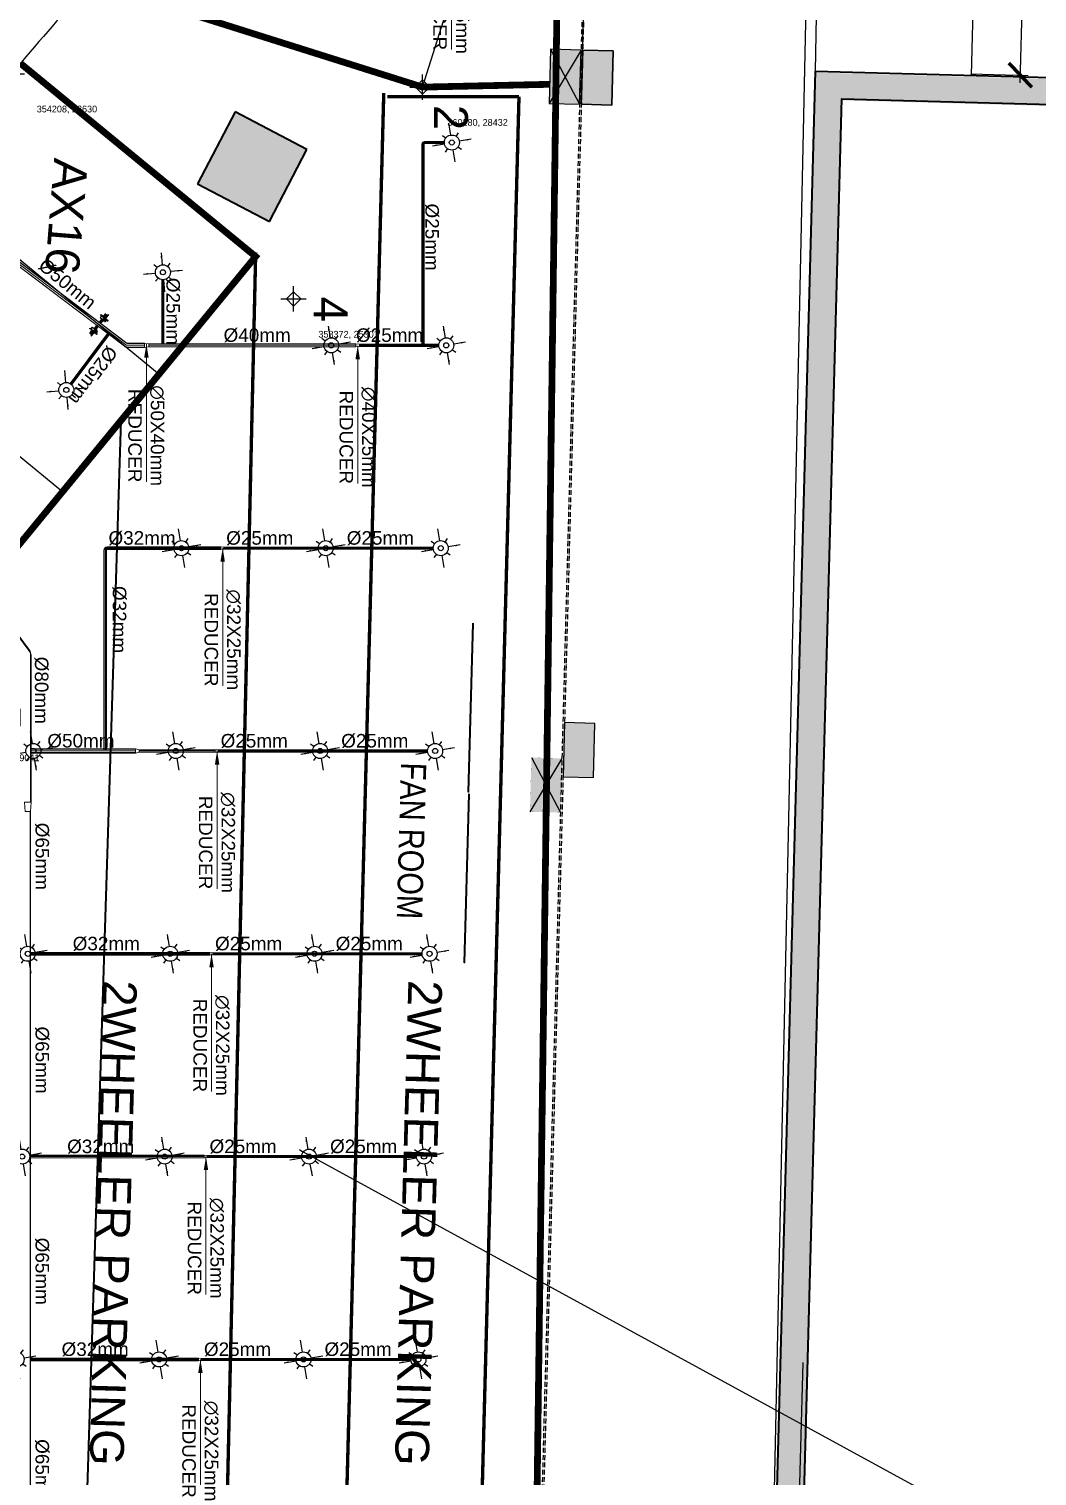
# Model space of a CAD drawing. Header units: inches. Extents: x 257070 to 799932, y -17980 to 269260.
# Drawn here: x 354460 to 369365, y 7903 to 29292 of the extents above; entities that cross this region are included whole.
import ezdxf

# ---------------------------------------------------------------- set-up
doc = ezdxf.new("R2010")
doc.units = ezdxf.units.IN
doc.header["$MEASUREMENT"] = 0
doc.header["$PDMODE"] = 99
doc.header["$PDSIZE"] = 100
doc.linetypes.add('column-Basement$0$ACAD_ISO10W100', pattern=[18, 12, -3, 0, -3])
for name, color, linetype in [('0-AES-F-SPRINKLER', 10, 'Continuous'), ("0_AES_DUCT MARKING'", 53, 'Continuous'), ('2 wheeler barrier', 170, 'Continuous'), ('basement1_AP$0$A-_ROAD----_E-_-', 2, 'Continuous'), ('column-Basement$0$basecol', 4, 'Continuous'), ('column-Basement$0$col', 1, 'Continuous'), ('column-Basement$0$col hatch', 254, 'Continuous'), ('column-Basement$0$DSP_COLUMN GRIDS', 27, 'column-Basement$0$ACAD_ISO10W100'), ('column-Basement$0$DSP_R.C.C.', 1, 'Continuous'), ('column-Basement$0$DSP_R.C.C. HATCH', 8, 'Continuous'), ('DSP_COLUMN HATCH', 8, 'Continuous'), ('DSP_MISCELANEOUS', 252, 'Continuous'), ('DSP_SLAB CO-ORDINATES', 160, 'Continuous'), ('MLCP basement 1 r.c.c$0$DSP_R.C.C.', 1, 'Continuous'), ('MLCP basement 1 r.c.c$0$DSP_R.C.C. HATCH', 8, 'Continuous'), ('RETAIL', 40, 'Continuous')]:
    doc.layers.add(name, color=color, linetype=linetype)
for name, color, linetype, lineweight in [('0-AES-F-SPRINKLER PIPE', 10, 'Continuous', 15), ('07--DIM-2', 2, 'Continuous', 25), ('AC duct ra', 181, 'Continuous', 15), ('E--CONCRETE-4', 4, 'Continuous', 40), ('E--CONCRETE-SHADE', 253, 'Continuous', 20), ('M--TILING-2', 252, 'Continuous', 18), ('M-HVAC-SUPRT', 3, 'Continuous', 40)]:
    doc.layers.add(name, color=color, linetype=linetype, lineweight=lineweight)
doc.layers.add('C', color=7, linetype='Continuous', true_color=0xb5b5b5)
doc.layers.add('CORE -E', color=7, linetype='Continuous', true_color=0x642d8b)
doc.styles.add('1EDGE-MLCP-GROUND FLOOR$0$PR-200', font='ARIALN.TTF', dxfattribs={"height": 500})
doc.styles.get("Standard").update_dxf_attribs({"font": 'arial.ttf'})
doc.styles.add('TEXT style 175', font='GOTHIC.TTF')
doc.styles.add('TEXT style 75', font='ARIALN.TTF')
doc.dimstyles.new('75', dxfattribs={"dimscale": 1.5, "dimtxt": 200, "dimasz": 113, "dimexe": 113, "dimexo": 0, "dimgap": 25, "dimtad": 0, "dimdec": 0, "dimrnd": 5, "dimzin": 0, "dimdsep": 46, "dimtxsty": 'TEXT style 75', "dimblk": 'ARCHTICK', "dimcen": 0.09, "dimdle": 113, "dimclrd": 8, "dimclre": 8, "dimclrt": 256, "dimadec": 0, "dimazin": 0, "dimtfac": 1, "dimtdec": 0, "dimtofl": 0, "dimtmove": 1, "dimatfit": 3, "dimldrblk": 'OPEN90', "dimfxl": 0, "dimtolj": 1, "dimtzin": 0, "dimarcsym": 0})
doc.dimstyles.new('ISO-25', dxfattribs={"dimtxt": 2.5, "dimasz": 2.5, "dimexe": 1.25, "dimexo": 0.625, "dimtad": 1, "dimtxsty": 'Standard', "dimcen": 2.5, "dimadec": 0, "dimazin": 0, "dimtfac": 1, "dimtmove": 0, "dimatfit": 3, "dimfxl": 1, "dimarcsym": 0})
doc.dimstyles.new('PLUMBING', dxfattribs={"dimscale": 100, "dimtxt": 1.8, "dimasz": 1.6, "dimexe": 1, "dimexo": 1, "dimgap": 0.5, "dimtad": 2, "dimdec": 0, "dimzin": 0, "dimdsep": 46, "dimtxsty": 'Standard', "dimcen": 1, "dimdle": 1, "dimclrd": 7, "dimclre": 7, "dimclrt": 256, "dimadec": 0, "dimazin": 0, "dimtfac": 1, "dimtdec": 0, "dimtmove": 2, "dimatfit": 3, "dimfxl": 1, "dimtolj": 1, "dimtzin": 0, "dimlwd": -1, "dimlwe": -1, "dimarcsym": 0})

# ---------------------------------------------------------------- blocks, each defined once
blk = doc.blocks.new('axa parking')
at = {"layer": 'RETAIL', "color": 8}
blk.add_lwpolyline([(-98837, 1157627), (-96237, 1157627), (-96237, 1162827), (-98837, 1162827)], close=True, dxfattribs=at)
blk = doc.blocks.new('_ArchTick')
at = {"color": 0, "linetype": 'ByBlock', "const_width": 0.15}
blk.add_lwpolyline([(-0.5, -0.5), (0.5, 0.5)], dxfattribs=at)
blk = doc.blocks.new('*D346')
at = {"layer": '07--DIM-2', "color": 251, "lineweight": -2, "ltscale": 1000, "transparency": 16777216}
for p, q in [((369587, 72762), (370427, 72739)), ((370317, 72855), (369738, 51479)), ((369115, 28495), (369694, 49871)), ((368391, 28627), (369231, 28604))]:
    blk.add_line(p, q, dxfattribs=at)
at = {"layer": 'DEFPOINTS', "color": 0, "ltscale": 1000, "transparency": 16777216}
for p in [(369587, 72762, 0), (370314, 72742), (368391, 28627, 0)]:
    blk.add_point(p, dxfattribs=at)
at = {"layer": '07--DIM-2', "color": 251, "lineweight": -2, "ltscale": 1000, "transparency": 16777216, "xscale": 350, "yscale": 350, "zscale": 350}
for p, rotation in [((370314, 72742), 88.44718848821235), ((369118, 28608), 268.4471884882123)]:
    blk.add_blockref('_ArchTick', p, dxfattribs=dict(at, rotation=rotation))
at = {"layer": '07--DIM-2', "ltscale": 1000, "transparency": 16777216, "insert": (369716, 50675), "char_height": 500, "attachment_point": 5, "rotation": 270, "style": 'TEXT style 75'}
blk.add_mtext('\\A1;44150', dxfattribs=at)
blk = doc.blocks.new('_Open90')
at = {"color": 0, "linetype": 'ByBlock', "lineweight": -2}
for p, q in [((0, 0), (-1, 0)), ((-0.5, 0.5), (0, 0)), ((0, 0), (-0.5, -0.5))]:
    blk.add_line(p, q, dxfattribs=at)
blk = doc.blocks.new('*U24')
at = {"layer": 'DSP_SLAB CO-ORDINATES', "color": 206}
for p, q in [((0, -188), (0, 188)), ((-188, 0), (188, 0))]:
    blk.add_line(p, q, dxfattribs=at)
at = {"layer": 'DSP_SLAB CO-ORDINATES', "color": 206, "ltscale": 3.5}
blk.add_lwpolyline([(-105, 0), (0, 106), (105, 0), (0, -105), (-105, 0)], dxfattribs=at)
at = {"layer": 'DEFPOINTS', "style": 'TEXT style 175'}
blk.add_attdef('CORDINATE', (367, -572), '', height=100, dxfattribs=at)
at = {"layer": 'DSP_SLAB CO-ORDINATES', "color": 214, "style": 'TEXT style 175'}
blk.add_attdef('NO.', (-588, 529), '', height=500, rotation=270, dxfattribs=at)
blk = doc.blocks.new('*U23')
at = {"layer": 'DSP_SLAB CO-ORDINATES', "color": 206}
for p, q in [((0, -188), (0, 188)), ((-188, 0), (188, 0))]:
    blk.add_line(p, q, dxfattribs=at)
at = {"layer": 'DSP_SLAB CO-ORDINATES', "color": 206, "ltscale": 3.5}
blk.add_lwpolyline([(-105, 0), (0, 106), (105, 0), (0, -105), (-105, 0)], dxfattribs=at)
at = {"layer": 'DEFPOINTS', "style": 'TEXT style 175'}
blk.add_attdef('CORDINATE', (367, -572), '', height=100, dxfattribs=at)
at = {"layer": 'DSP_SLAB CO-ORDINATES', "color": 214, "style": 'TEXT style 175'}
blk.add_attdef('NO.', (299, 33), '', height=500, rotation=270, dxfattribs=at)
blk = doc.blocks.new('*U137')
at = {"layer": 'DSP_SLAB CO-ORDINATES', "color": 206}
for p, q in [((0, -188), (0, 188)), ((-188, 0), (188, 0))]:
    blk.add_line(p, q, dxfattribs=at)
at = {"layer": 'DSP_SLAB CO-ORDINATES', "color": 206, "ltscale": 3.5}
blk.add_lwpolyline([(-105, 0), (0, 106), (105, 0), (0, -105), (-105, 0)], dxfattribs=at)
at = {"layer": 'DEFPOINTS', "style": 'TEXT style 175'}
blk.add_attdef('CORDINATE', (367, -572), '', height=100, dxfattribs=at)
at = {"layer": 'DSP_SLAB CO-ORDINATES', "color": 214, "style": 'TEXT style 175'}
blk.add_attdef('NO.', (481, 258), '', height=500, rotation=270, dxfattribs=at)
blk = doc.blocks.new('*U139')
at = {"layer": 'DSP_SLAB CO-ORDINATES', "color": 206}
for p, q in [((0, -188), (0, 188)), ((-188, 0), (188, 0))]:
    blk.add_line(p, q, dxfattribs=at)
at = {"layer": 'DSP_SLAB CO-ORDINATES', "color": 206, "ltscale": 3.5}
blk.add_lwpolyline([(-105, 0), (0, 106), (105, 0), (0, -105), (-105, 0)], dxfattribs=at)
at = {"layer": 'DEFPOINTS', "style": 'TEXT style 175'}
blk.add_attdef('CORDINATE', (367, -572), '', height=100, dxfattribs=at)
at = {"layer": 'DSP_SLAB CO-ORDINATES', "color": 214, "style": 'TEXT style 175'}
blk.add_attdef('NO.', (169, -263), '', height=500, rotation=270, dxfattribs=at)
blk = doc.blocks.new('column-Basement$0$A$C0E007B82')
at = {"layer": 'column-Basement$0$col hatch', "ltscale": 2}
blk.add_hatch(color=256, dxfattribs=at).paths.add_polyline_path([(424, -814), (-26, -800), (0, 0), (450, -14)])
at = {"layer": 'column-Basement$0$col'}
for p, q in [((0, 0), (424, -814)), ((450, -14), (-26, -800))]:
    blk.add_line(p, q, dxfattribs=at)
at = {"layer": 'column-Basement$0$col', "const_width": 0.5}
blk.add_lwpolyline([(424, -814), (-26, -800), (0, 0), (450, -14)], close=True, dxfattribs=at)
blk = doc.blocks.new('A$C3CA070F1')
at = {"layer": '0-AES-F-SPRINKLER'}
h = blk.add_hatch(dxfattribs=at)
h.set_pattern_fill('ANSI31', color=3, scale=0.196883, angle=-34.2335, style=0)
h.set_pattern_definition([(100.766483, (49937.1607, 174049.7081), (1.474466316, 0.280375668), [])])
edge = h.paths.add_edge_path()
edge.add_line((-1, 85), (-1, 84))
edge.add_line((-1, 84), (-6, 84))
edge.add_ellipse((-7, 82), major_axis=(-1.42, -0.27), ratio=1, start_angle=257, end_angle=315)
edge.add_line((-8, 83), (-15, 72))
edge.add_ellipse((-12, 70), major_axis=(-4.25, -0.81), ratio=1, start_angle=-45, end_angle=45)
edge.add_line((-14, 66), (14, 47))
edge.add_line((14, 47), (13, 46))
edge.add_line((13, 46), (-15, 65))
edge.add_ellipse((-12, 70), major_axis=(-5.52, -1.05), ratio=1, start_angle=-45, end_angle=45, ccw=False)
edge.add_line((-16, 73), (-9, 84))
edge.add_ellipse((-7, 82), major_axis=(-2.69, -0.51), ratio=1, start_angle=257, end_angle=315, ccw=False)
edge.add_line((-6, 85), (-1, 85))
h = blk.add_hatch(dxfattribs=at)
h.set_pattern_fill('ANSI31', color=3, scale=0.196883, angle=-124.2335, style=0)
h.set_pattern_definition([(190.766483, (49937.1607, 174049.7081), (-0.280375668, 1.474466316), [])])
edge = h.paths.add_edge_path()
edge.add_line((-1, 54), (7, 48))
edge.add_line((7, 48), (8, 49))
edge.add_line((8, 49), (0, 55))
edge.add_ellipse((-2, 52), major_axis=(-0.69, 3.63), ratio=1, start_angle=315, end_angle=405)
edge.add_line((-6, 54), (-14, 41))
edge.add_ellipse((-11, 39), major_axis=(-0.69, 3.63), ratio=1, start_angle=45, end_angle=135)
edge.add_line((-13, 36), (-9, 33))
edge.add_ellipse((-10, 32), major_axis=(-0.27, 1.42), ratio=1, start_angle=225, end_angle=315, ccw=False)
edge.add_line((-9, 31), (-10, 30))
edge.add_line((-10, 30), (-8, 29))
edge.add_line((-8, 29), (-7, 30))
edge.add_ellipse((-10, 32), major_axis=(-3.3, -0.63), ratio=1, start_angle=135, end_angle=225)
edge.add_line((-8, 35), (-12, 38))
edge.add_ellipse((-11, 39), major_axis=(-1.75, -0.33), ratio=1, start_angle=-45, end_angle=45, ccw=False)
edge.add_line((-13, 40), (-4, 53))
edge.add_ellipse((-2, 52), major_axis=(-1.75, -0.33), ratio=1, start_angle=225, end_angle=315, ccw=False)
at = {"layer": '0-AES-F-SPRINKLER', "color": 3}
for p, q in [((-98, 39), (-97, 43)), ((-98, 38), (-98, 39)), ((-98, 39), (-98, 39)), ((-98, 39), (-98, 39)), ((-98, 37), (-98, 38)), ((-98, 38), (-98, 38)), ((-98, 38), (-98, 38)), ((-98, 38), (-98, 38)), ((-98, 38), (-98, 38)), ((-98, 38), (-98, 38)), ((-98, 38), (-98, 38)), ((-98, 38), (-98, 38)), ((-98, 38), (-98, 38)), ((-98, 38), (-98, 38)), ((-96, 37), (-98, 37)), ((-98, 37), (-98, 37)), ((-98, 37), (-98, 37)), ((-98, 37), (-98, 37)), ((-98, 37), (-98, 37)), ((-98, 37), (-98, 37)), ((-98, 37), (-98, 37)), ((-98, 37), (-98, 37)), ((-98, 37), (-98, 37)), ((-98, 37), (-98, 37)), ((-98, 37), (-98, 37)), ((-98, 37), (-98, 37)), ((-98, 37), (-98, 37)), ((-98, 37), (-98, 37)), ((-98, 37), (-98, 37)), ((-98, 37), (-98, 37)), ((-98, 37), (-98, 37)), ((-97, 37), (-98, 37)), ((-98, 37), (-98, 37)), ((-98, 37), (-98, 37)), ((-98, 37), (-98, 37)), ((-98, 37), (-98, 37)), ((-98, 37), (-98, 37)), ((-98, 37), (-98, 37)), ((-98, 37), (-98, 37)), ((-98, 37), (-98, 37)), ((-98, 37), (-98, 37)), ((-98, 37), (-98, 37)), ((-98, 37), (-98, 37)), ((-98, 37), (-98, 37)), ((-98, 37), (-98, 37)), ((-97, 45), (-79, 71)), ((-96, 40), (-97, 40)), ((-97, 40), (-97, 40)), ((-97, 40), (-97, 40)), ((-97, 40), (-97, 39)), ((-97, 39), (-97, 39)), ((-97, 39), (-97, 39)), ((-97, 39), (-97, 39)), ((-97, 39), (-97, 39)), ((-97, 39), (-97, 39)), ((-97, 39), (-97, 39)), ((-97, 39), (-97, 39)), ((-97, 39), (-97, 38)), ((-97, 38), (-97, 38)), ((-97, 38), (-97, 38)), ((-97, 38), (-97, 38)), ((-97, 38), (-97, 38)), ((-97, 38), (-97, 38)), ((-97, 38), (-97, 38)), ((-97, 38), (-97, 38)), ((-97, 38), (-97, 38)), ((-97, 38), (-97, 38)), ((-97, 38), (-97, 38)), ((-97, 38), (-97, 37)), ((-97, 37), (-97, 37)), ((-97, 37), (-97, 37)), ((-97, 37), (-97, 37)), ((-95, 46), (-96, 42)), ((-96, 42), (-96, 42)), ((-96, 42), (-96, 41)), ((-96, 41), (-96, 41)), ((-96, 41), (-96, 41)), ((-96, 41), (-96, 41)), ((-96, 41), (-96, 41)), ((-96, 41), (-96, 41)), ((-96, 41), (-96, 41)), ((-96, 41), (-96, 41)), ((-96, 41), (-96, 41)), ((-96, 41), (-96, 40)), ((-96, 40), (-96, 40)), ((-96, 40), (-96, 40)), ((-96, 40), (-96, 40)), ((-96, 40), (-96, 40)), ((-95, 37), (-96, 37)), ((-96, 37), (-96, 37)), ((-96, 37), (-96, 37)), ((-96, 37), (-96, 37)), ((-96, 37), (-96, 37)), ((-94, 38), (-95, 38)), ((-95, 38), (-95, 38)), ((-95, 38), (-95, 38)), ((-95, 38), (-95, 38)), ((-95, 38), (-95, 38)), ((-95, 38), (-95, 38)), ((-95, 38), (-95, 38)), ((-95, 38), (-95, 38)), ((-95, 38), (-95, 38)), ((-95, 38), (-95, 37)), ((-95, 37), (-95, 37)), ((-95, 37), (-95, 37)), ((-95, 37), (-95, 37)), ((-95, 37), (-95, 37)), ((-95, 37), (-95, 37)), ((-95, 37), (-95, 37)), ((-95, 37), (-95, 37)), ((-95, 37), (-95, 37)), ((-95, 37), (-95, 37)), ((-95, 37), (-95, 37)), ((-95, 37), (-95, 37)), ((-95, 37), (-95, 37)), ((-95, 37), (-95, 37)), ((-95, 37), (-95, 37)), ((-95, 37), (-95, 37)), ((-95, 37), (-95, 37)), ((-94, 88), (-93, 90)), ((-72, 73), (-94, 88)), ((-94, 43), (-94, 48)), ((-93, 43), (-94, 43)), ((-94, 43), (-94, 43)), ((-94, 43), (-94, 43)), ((-94, 43), (-94, 43)), ((-94, 43), (-94, 43)), ((-94, 43), (-94, 41)), ((-94, 43), (-94, 43)), ((-94, 43), (-94, 43)), ((-94, 43), (-94, 43)), ((-94, 43), (-94, 43)), ((-94, 43), (-94, 43)), ((-94, 43), (-94, 43)), ((-94, 43), (-94, 43)), ((-94, 43), (-94, 43)), ((-94, 43), (-94, 43)), ((-94, 43), (-94, 43)), ((-94, 43), (-94, 43)), ((-94, 41), (-94, 41)), ((-94, 41), (-94, 41)), ((-94, 41), (-94, 41)), ((-94, 41), (-94, 41)), ((-94, 41), (-94, 41)), ((-94, 41), (-94, 41)), ((-94, 41), (-94, 41)), ((-94, 41), (-94, 40)), ((-94, 40), (-94, 40)), ((-94, 40), (-94, 40)), ((-94, 40), (-94, 40)), ((-94, 40), (-94, 40)), ((-94, 40), (-94, 40)), ((-94, 40), (-94, 40)), ((-94, 40), (-94, 40)), ((-94, 40), (-94, 39)), ((-94, 39), (-94, 39)), ((-94, 39), (-94, 39)), ((-94, 39), (-94, 39)), ((-94, 39), (-94, 39)), ((-94, 39), (-94, 39)), ((-94, 39), (-94, 39)), ((-94, 39), (-94, 39)), ((-94, 39), (-94, 38)), ((-93, 90), (-59, 67)), ((-93, 47), (-93, 49)), ((-91, 47), (-93, 43)), ((-93, 46), (-93, 47)), ((-92, 46), (-93, 46)), ((-93, 46), (-93, 46)), ((-93, 46), (-93, 46)), ((-93, 46), (-93, 46)), ((-93, 46), (-93, 46)), ((-93, 46), (-93, 46)), ((-93, 46), (-93, 46)), ((-93, 46), (-93, 46)), ((-93, 46), (-93, 46)), ((-93, 46), (-93, 46)), ((-93, 46), (-93, 46)), ((-93, 46), (-93, 46)), ((-93, 46), (-93, 46)), ((-93, 46), (-93, 46)), ((-93, 46), (-93, 46)), ((-93, 46), (-93, 46)), ((-93, 46), (-93, 46)), ((-93, 46), (-93, 46)), ((-93, 46), (-93, 46)), ((-93, 46), (-93, 46)), ((-91, 42), (-93, 43)), ((-93, 43), (-93, 43)), ((-93, 43), (-93, 43)), ((-93, 43), (-93, 43)), ((-93, 43), (-93, 43)), ((-93, 43), (-93, 43)), ((-93, 43), (-93, 43)), ((-93, 43), (-93, 43)), ((-93, 43), (-93, 43)), ((-93, 43), (-93, 43)), ((-93, 43), (-93, 43)), ((-93, 43), (-93, 43)), ((-93, 43), (-93, 43)), ((-93, 43), (-93, 43)), ((-93, 43), (-93, 43)), ((-93, 43), (-93, 43)), ((-93, 43), (-93, 43)), ((-93, 43), (-93, 43)), ((-93, 43), (-93, 43)), ((-93, 43), (-93, 43)), ((-93, 43), (-93, 43)), ((-93, 43), (-93, 43)), ((-93, 43), (-93, 43)), ((-85, 66), (-92, 55)), ((-90, 50), (-92, 46)), ((-92, 46), (-92, 46)), ((-92, 46), (-92, 46)), ((-92, 46), (-92, 46)), ((-92, 46), (-92, 46)), ((-92, 46), (-92, 46)), ((-90, 47), (-91, 47)), ((-90, 43), (-91, 42)), ((-91, 42), (-91, 42)), ((-91, 42), (-91, 42)), ((-91, 42), (-91, 42)), ((-91, 42), (-91, 42)), ((-91, 42), (-91, 42)), ((-91, 42), (-91, 42)), ((-91, 42), (-91, 42)), ((-91, 42), (-91, 42)), ((-91, 42), (-91, 42)), ((-91, 42), (-91, 42)), ((-91, 42), (-91, 42)), ((-91, 42), (-91, 42)), ((-91, 42), (-91, 42)), ((-91, 42), (-91, 42)), ((-91, 42), (-91, 42)), ((-88, 57), (-90, 49)), ((-89, 54), (-90, 51)), ((-90, 50), (-90, 50)), ((-88, 47), (-90, 43)), ((-90, 47), (-88, 47)), ((-90, 43), (-90, 43)), ((-90, 43), (-90, 43)), ((-90, 43), (-90, 43)), ((-89, 55), (-89, 55)), ((-88, 46), (-88, 47)), ((-87, 59), (-87, 59)), ((-87, 59), (-87, 59)), ((-86, 57), (-87, 49)), ((-87, 49), (-83, 28)), ((-85, 58), (-85, 58)), ((-77, 43), (-85, 49)), ((-83, 28), (-60, 9)), ((-77, 70), (-82, 63)), ((-80, 66), (-82, 67)), ((-45, 31), (-81, -23)), ((-78, 63), (-80, 65)), ((-79, 71), (-77, 70)), ((-71, 26), (-79, 31)), ((-57, 13), (-79, 28)), ((-70, 64), (-78, 63)), ((-78, -29), (-40, 27)), ((-69, 55), (-75, 59)), ((-66, 54), (-74, 42)), ((-74, 42), (-71, 26)), ((-73, 44), (-71, 43)), ((-69, 47), (-72, 43)), ((-71, 43), (-70, 43)), ((-71, 26), (-55, 15)), ((-70, 43), (-66, 49)), ((-66, 50), (-68, 52)), ((-61, 65), (-67, 69)), ((-62, 66), (-67, 65)), ((-50, 57), (-66, 54)), ((-66, 49), (-66, 50)), ((-47, 28), (-63, 40)), ((-59, 67), (-61, 65)), ((-57, 67), (-60, 66)), ((-60, 44), (-42, 32)), ((-50, 57), (-58, 62)), ((-19, 46), (-57, 67)), ((-17, 37), (-55, 63)), ((-29, 42), (-50, 57)), ((-13, 9), (-45, 31)), ((-36, 42), (-44, 30)), ((-43, 33), (-35, 46)), ((-39, -30), (-13, 9)), ((-37, 25), (-28, 38)), ((-35, 41), (-36, 42)), ((-32, 32), (-35, 39)), ((-30, 52), (-16, 73)), ((-29, 20), (-17, 37)), ((-28, 38), (-26, 40)), ((-21, 32), (-28, 37)), ((-23, 16), (-12, 33)), ((-1, 26), (-23, -9)), ((-22, 15), (-12, 31)), ((-9, 32), (-21, 14)), ((2, 24), (-20, -11)), ((-20, -8), (-1, 22)), ((-17, 37), (-19, 46)), ((-19, 13), (-10, 29)), ((-7, 30), (-18, 12)), ((-17, 37), (-17, 37)), ((4, 22), (-17, -13)), ((-17, -10), (1, 20)), ((-16, 73), (-9, 84)), ((-16, 11), (-7, 27)), ((-8, 83), (-15, 72)), ((13, 46), (-15, 65)), ((-4, 28), (-15, 10)), ((-1, 84), (-14, 66)), ((-14, 66), (14, 47)), ((-6, 54), (-14, 41)), ((-12, 33), (-14, 33)), ((-14, -15), (7, 20)), ((-14, -12), (4, 18)), ((-13, 40), (-4, 53)), ((-13, 36), (-9, 33)), ((-13, 9), (-4, 24)), ((-2, 34), (-12, 41)), ((-8, 35), (-12, 38)), ((-12, 31), (-12, 33)), ((-9, 32), (-12, 31)), ((7, 16), (-11, -13)), ((-10, 29), (-9, 32)), ((-9, 31), (-10, 30)), ((-7, 30), (-10, 29)), ((-10, 30), (-8, 29)), ((9, 17), (-10, -14)), ((-9, -13), (9, 13)), ((-8, 29), (-7, 30)), ((8, 49), (-7, 27)), ((-7, 27), (-7, 30)), ((-4, 28), (-7, 27)), ((-6, 85), (-1, 85)), ((-1, 84), (-6, 84)), ((5, 44), (-5, 51)), ((-4, 24), (-4, 28)), ((-1, 26), (-4, 24)), ((-1, 85), (-1, 84)), ((-1, 54), (7, 48)), ((13, 46), (-1, 25)), ((-1, 22), (-1, 26)), ((2, 24), (-1, 22)), ((8, 49), (0, 55)), ((1, 20), (2, 24)), ((4, 22), (1, 20)), ((4, 18), (4, 22)), ((7, 20), (4, 18)), ((7, 48), (8, 49)), ((7, 16), (7, 20)), ((9, 17), (7, 16)), ((9, 15), (9, 17)), ((14, 47), (13, 46)), ((-82, -25), (-80, -30)), ((-80, -30), (-78, -29)), ((-66, -11), (-39, -30)), ((-23, -7), (-23, -9)), ((-23, -9), (-20, -8)), ((-20, -8), (-20, -11)), ((-20, -11), (-17, -10)), ((-17, -10), (-17, -13)), ((-17, -13), (-14, -12)), ((-14, -12), (-14, -15)), ((-14, -15), (-11, -13)), ((-11, -13), (-11, -14)), ((-11, -14), (-11, -14))]:
    blk.add_line(p, q, dxfattribs=at)
for centre, major_axis, start_param, end_param in [((-95, 43), (-0.41, 2.13), 0.784914, 1.034983), ((-95, 43), (-2.74, -0.52), -0.560204, -0.324923), ((-93, 46), (-0.51, 2.68), 0.787914, 1.247507), ((-93, 48), (-1.75, -0.33), -0.775969, -0.160442), ((-91, 54), (-0.29, 1.52), 0.785398, 2.356194), ((-92, 49), (-0.33, 1.74), 0.791774, 1.412986), ((-89, 55), (-0.103, 0.54), 0.916881, 1.969618), ((-93, 51), (-3.09, -0.59), 2.526084, 2.789089), ((-95, 50), (-5.72, -1.09), 2.374727, 2.798549), ((-91, 55), (-0.33, 1.74), 4.197625, 4.773282), ((-84, 57), (-3.79, -0.72), -0.784768, -0.363877), ((-93, 50), (-5.72, -1.09), 2.377207, 2.798549), ((-80, 54), (-1.57, 8.26), 0.010205, 0.785398), ((-84, 56), (-0.35, 1.85), 0.785501, 1.132999), ((-83, 65), (-1.52, -0.29), 3.926991, 5.497787), ((-80, 54), (-5.9, -1.12), 4.155645, 5.497787), ((-80, 54), (-8.26, -1.57), 4.155621, 4.722594), ((-75, 68), (-8.26, -1.57), 1.014052, 3.151797), ((-75, 63), (-2.79, -0.53), -0.113999, 0.093951), ((-75, 68), (-1.12, 5.9), 2.584882, 5.497787), ((-75, 46), (-0.53, 2.79), 2.356194, 3.926991), ((-75, 68), (-1.57, 8.26), 4.722594, 5.497787), ((-70, 53), (-2.79, -0.53), 2.356194, 3.926991), ((-65, 44), (-3.72, -0.71), -0.403281, 1.321745), ((-65, 44), (-0.71, 3.72), 4.96144, 6.686466), ((-65, 37), (-0.56, 2.96), 5.497794, 6.034125), ((-59, 47), (-2.96, -0.56), 0.24906, 0.785391), ((-60, 60), (-2.83, -0.54), 3.926991, 4.712389), ((-33, 40), (-0.45, 2.36), 0.803442, 1.867502), ((-30, 39), (-2.79, -0.53), 2.356194, 3.926991), ((-24, 39), (-0.53, 2.79), 5.497787, 7.068583), ((-12, 70), (-5.52, -1.05), -0.785398, 0.785398), ((-15, 35), (-0.54, 2.83), 0.785398, 3.403392), ((-12, 70), (-4.25, -0.81), -0.785398, 0.785398), ((-11, 39), (-0.69, 3.63), 0.785398, 2.356194), ((-11, 39), (-1.75, -0.33), -0.785398, 0.785398), ((-7, 82), (-2.69, -0.51), 4.485496, 5.497787), ((-10, 32), (-0.27, 1.42), 3.926991, 5.497787), ((-7, 82), (-1.42, -0.27), 4.485496, 5.497787), ((-10, 32), (-3.3, -0.63), 2.356194, 3.926991), ((-2, 52), (-0.69, 3.63), 5.497787, 7.068583), ((-2, 52), (-1.75, -0.33), 3.926991, 5.497787), ((6, 14), (-0.54, 2.83), 3.926991, 4.712389), ((-79, -24), (-0.51, 2.69), 0.785398, 1.797689), ((-11, -11), (-2.83, -0.54), 1.570796, 2.356194)]:
    blk.add_ellipse(centre, major_axis=major_axis, ratio=1, start_param=start_param, end_param=end_param, dxfattribs=at)
at = {"layer": '0-AES-F-SPRINKLER', "color": 3, "extrusion": (0, 0, -1)}
for centre, major_axis, start_param, end_param in [((-86, 47), (-0.53, 2.79), -0.113999, 0.785398), ((-77, 34), (-0.54, 2.83), 3.926991, 4.712389)]:
    blk.add_ellipse(centre, major_axis=major_axis, ratio=1, start_param=start_param, end_param=end_param, dxfattribs=at)
blk = doc.blocks.new('*U603')
at = {"layer": '0-AES-F-SPRINKLER'}
for p, q in [((171562, 56699), (171500, 56699)), ((171672, 56809), (171672, 56871)), ((171783, 56699), (171845, 56699)), ((171672, 56588), (171672, 56526))]:
    blk.add_line(p, q, dxfattribs=at)
for radius in [111, 37.8]:
    blk.add_circle((171672, 56699), radius, dxfattribs=at)
at = {"layer": '0-AES-F-SPRINKLER PIPE'}
for points, override in [([(171468, 56903), (171594, 56777)], {"dimasz": 70, "dimtad": 0, "dimfxl": 13, "dimarcsym": 1}), ([(171877, 56903), (171751, 56777)], {"dimasz": 70, "dimtad": 0, "dimfxl": 13, "dimarcsym": 1}), ([(171468, 56494), (171594, 56620)], {"dimasz": 70, "dimtad": 0, "dimfxl": 13, "dimarcsym": 1}), ([(171877, 56494), (171751, 56620)], {"dimasz": 70, "dimgap": 0.625, "dimtad": 0, "dimfxl": 13, "dimarcsym": 1})]:
    blk.add_leader(points, dimstyle='ISO-25', override=override, dxfattribs=at)

msp = doc.modelspace()

# ---------------------------------------------------------------- hatches: boundary and pattern name
at = {"layer": 'column-Basement$0$DSP_R.C.C. HATCH', "ltscale": 6}
h = msp.add_hatch(color=8, dxfattribs=at)
h.dxf.hatch_style = 1
h.paths.add_polyline_path([(363097.8, 28965.7), (362647.9, 28977.9), (362626.2, 28178.2), (363076.1, 28166)])
h = msp.add_hatch(color=8, dxfattribs=at)
h.dxf.hatch_style = 1
h.paths.add_polyline_path([(362828.3, 19027.4), (362378.5, 19039.6), (362356.8, 18239.9), (362806.7, 18227.7)])
at = {"layer": 'DSP_COLUMN HATCH', "ltscale": 3.5}
h = msp.add_hatch(color=8, dxfattribs=at)
h.paths.add_polyline_path([(365722.2, -53.8), (366489.1, 28236.6), (398382.7, 27372), (398078, 16131.2), (422688.6, 15464), (424374.5, 77657.1), (363312.5, 79312.4, -0.217857), (379658.1, 140443.8, 0.0248652), (381874.1, 143466.9, 0.0677243), (386435.5, 152972.3, 0.0584537), (387935.8, 160119.4, -0.0351298), (388382, 166730.6, -0.0975994), (389786, 170013.7, -0.0225225), (391669.6, 172621.5, 0.2538416), (393169.6, 181983.6, 0.1875484), (370106.1, 207237.2), (370663.7, 210916.7), (290410.6, 215642.7), (285983.7, 161207.5), (285186.3, 161272.3), (282579.6, 129219.4), (284719.3, 124703.3), (284181.7, 118092.8), (281340.4, 113981.8), (280116.2, 98928.1), (280913.6, 98863.3), (273089.7, 2658.2)])
h.paths.add_polyline_path([(281398.6, 99275.3), (280601.2, 99340.2), (281779.2, 113825.1), (284620.4, 117936.2), (285177.6, 124787), (283037.9, 129303.1), (285598.3, 160787.3), (286395.7, 160722.5), (290823.4, 215167.6), (370144.9, 210496.5), (369611.7, 206978.6, -0.189327), (392747.4, 181827.8, -0.2535576), (391315, 172898.6, 0.0224715), (389411.9, 170263.9, 0.0979176), (387938.4, 166808.2, 0.0351034), (387485.7, 160139.2, -0.0583058), (386008, 153113, -0.0677412), (381498.4, 143714.5, -0.0248531), (379309.9, 140729, 0.218943), (362922.8, 78922.8), (423963.9, 77268.1), (422299.6, 15874.7), (398488.7, 16520.2), (398793.4, 27761), (366100.1, 28647.3), (365334.5, 407.7), (273576.7, 3094.1)], flags=16)
at = {"layer": 'E--CONCRETE-SHADE', "ltscale": 3.5}
h = msp.add_hatch(color=8, dxfattribs=at)
h.dxf.hatch_style = 1
h.paths.add_polyline_path([(358570.2, 27508.6), (357506.7, 28064.5), (356950.8, 27001.1), (358014.2, 26445.1)])
at = {"layer": 'MLCP basement 1 r.c.c$0$DSP_R.C.C. HATCH', "ltscale": 6}
h = msp.add_hatch(color=8, dxfattribs=at)
h.dxf.hatch_style = 1
h.paths.add_polyline_path([(362622.9, 28978.6), (362173.1, 28990.8), (362151.4, 28191.1), (362601.2, 28178.9)])
h = msp.add_hatch(color=8, dxfattribs=at)
h.dxf.hatch_style = 1
h.paths.add_polyline_path([(363097.7, 28965.7), (362647.9, 28977.9), (362626.2, 28178.2), (363076.1, 28166)])

# ---------------------------------------------------------------- linework, layer by layer
at = {"color": 8}
msp.add_line((365769.9, 4519.4, 0), (365907.1, 9582, 0), dxfattribs=at)
at = {"layer": '0-AES-F-SPRINKLER', "color": 7, "ltscale": 1000}
msp.add_line((358460.6, 12723.9, 0), (381967.6, -109), dxfattribs=at)
at = {"layer": '0-AES-F-SPRINKLER', "color": 7, "const_width": 100, "elevation": 0}
msp.add_lwpolyline([(332024.7, 62667.8), (332024.7, 62667.8), (336792.7, 47939.3), (340789.2, 37039.3), (340789.2, 37039.3), (338666.9, 32692.4), (333044, 30733.9), (333044, 30733.9), (334157.5, 28784), (337209.3, 23245.1), (343530, 11881.2), (342936.4, 958.3), (361876.6, 525.3), (362280.3, 30665.5), (363047.2, 44628.4), (363210.3, 79337.2), (356607.5, 78193.9), (356438.2, 71883.8), (334567.8, 63896.3)], close=True, dxfattribs=at)
at = {"layer": '0-AES-F-SPRINKLER PIPE', "ltscale": 1000, "elevation": 0}
for points in [[(351389.8, 28302.5), (351917.9, 27589.5, 0.0717988), (351934, 27573.3), (355871, 24601.4, 0.1630714), (355919.2, 24585.3), (356169, 24585.3)], [(351393.8, 28305.4), (351921.9, 27592.5, 0.0717988), (351937, 27577.2), (355874, 24605.4, 0.1630714), (355919.2, 24590.3), (356169, 24590.3)], [(351413.9, 28320.3), (351942, 27607.4, 0.0717988), (351952, 27597.2), (355889.1, 24625.4, 0.1630714), (355919.2, 24615.3), (356169, 24615.3)], [(351434, 28335.2), (351962.1, 27622.2, 0.0717988), (351967.1, 27617.2), (355904.1, 24645.3, 0.1630714), (355919.2, 24640.3), (356169, 24640.3)], [(351438, 28338.2), (351966.1, 27625.2, 0.0717988), (351970.1, 27621.1), (355907.1, 24649.3, 0.1630714), (355919.2, 24645.3), (356169, 24645.3)], [(360269.8, 24630.8), (360269.8, 27588, -0.4142136), (360310.3, 27628.5), (360603.3, 27628.5)], [(360272.8, 24630.8), (360272.8, 27588, -0.4142136), (360310.3, 27625.5), (360602.9, 27625.5)], [(360285.3, 24630.8), (360285.3, 27588, -0.4142136), (360310.3, 27613), (360602.2, 27613)], [(360297.8, 24630.8), (360297.8, 27588, -0.4142136), (360310.3, 27600.5), (360602.9, 27600.5)], [(360300.8, 24630.8), (360300.8, 27588, -0.4142136), (360310.3, 27597.5), (360603.3, 27597.5)], [(357297, 21636.5), (355617.1, 21636.5, 0.4142136), (355566.1, 21585.5), (355566.1, 18638.8)], [(357297, 21633.5), (355617.1, 21633.5, 0.4142136), (355569.1, 21585.5), (355569.1, 18638.8)], [(357297, 21617.5), (355617.1, 21617.5, 0.4142136), (355585.1, 21585.5), (355585.1, 18638.8)], [(357297, 21601.5), (355617.1, 21601.5, 0.4142136), (355601.1, 21585.5), (355601.1, 18638.8)], [(357297, 21598.5), (355617.1, 21598.5, 0.4142136), (355604.1, 21585.5), (355604.1, 18638.8)]]:
    msp.add_lwpolyline(points, format="xyb", dxfattribs=at)
at = {"layer": '0-AES-F-SPRINKLER PIPE', "ltscale": 1000}
for points in [[(349437.4, 26887.5), (354459.7, 20106.7, -0.160738), (354483.3, 20035.3), (354483.3, 17861.5)], [(349443.9, 26892.3), (354466.2, 20111.5, -0.160738), (354491.3, 20035.3), (354491.3, 17861.5)]]:
    msp.add_lwpolyline(points, format="xyb", dxfattribs=at)
at = {"layer": '0-AES-F-SPRINKLER PIPE', "ltscale": 1000, "elevation": 0}
for points in [[(356425.4, 24639.3), (356425.4, 25585.2)], [(356428.4, 24639.3), (356428.4, 25584.9)], [(356440.9, 24639.3), (356440.9, 25584.2)], [(356453.4, 24639.3), (356453.4, 25584.9)], [(356456.4, 24639.3), (356456.4, 25585.2)], [(355460.1, 24911.4), (355432.2, 24874.3)], [(355462.5, 24909.6), (355434.6, 24872.5)], [(355472.5, 24902), (355444.6, 24865)], [(355482.5, 24894.5), (355454.5, 24857.5)], [(355484.9, 24892.7), (355456.9, 24855.7)], [(355527.6, 24994), (355499.6, 24956.9)], [(355530, 24992.2), (355502, 24955.1)], [(355540, 24984.6), (355512, 24947.6)], [(355549.9, 24977.1), (355522, 24940)], [(355552.3, 24975.3), (355524.4, 24938.2)], [(355066.9, 24053), (355622.5, 24789)], [(355069.5, 24051.5), (355624.9, 24787.2)], [(355079.9, 24044.5), (355634.9, 24779.7)], [(355089.5, 24036.4), (355644.8, 24772.1)], [(355091.6, 24034.3), (355647.2, 24770.3)], [(359293.4, 24639.3), (356230, 24639.3)], [(359293.4, 24635.3), (356230, 24635.3)], [(356230, 24615.3), (359293.4, 24615.3)], [(359347.8, 24630.8), (360520.9, 24630.8)], [(359347.8, 24627.8), (360520.5, 24627.8)], [(360519.8, 24615.3), (359347.8, 24615.3)], [(359347.8, 24602.8), (360520.5, 24602.8)], [(359347.8, 24599.8), (360520.9, 24599.8)], [(359293.4, 24595.3), (356230, 24595.3)], [(359293.4, 24591.3), (356230, 24591.3)], [(357342.6, 21633), (360438.5, 21633)], [(357342.6, 21630), (360438.1, 21630)], [(357342.6, 21617.5), (360437.4, 21617.5)], [(357342.6, 21605), (360438.1, 21605)], [(357342.6, 21602), (360438.5, 21602)], [(354481.8, 18649.8), (356033.6, 18649.8)], [(354481.8, 18644.8), (356033.6, 18644.8)], [(354481.8, 18619.8), (356033.6, 18619.8)], [(356090.3, 18638.8), (357214.6, 18638.8)], [(356090.3, 18635.8), (357214.6, 18635.8)], [(356090.3, 18619.8), (357214.6, 18619.8)], [(357260.3, 18635.3), (360356.2, 18635.3)], [(357260.3, 18632.3), (360355.8, 18632.3)], [(357260.3, 18619.8), (360355.1, 18619.8)], [(354481.8, 18594.8), (356033.6, 18594.8)], [(354481.8, 18589.8), (356033.6, 18589.8)], [(356090.3, 18603.8), (357214.6, 18603.8)], [(356090.3, 18600.8), (357214.6, 18600.8)], [(357260.3, 18607.3), (360355.8, 18607.3)], [(357260.3, 18604.3), (360356.2, 18604.3)], [(354481.8, 15641.1), (357132.2, 15641.1)], [(354481.8, 15638.1), (357132.2, 15638.1)], [(354481.8, 15622.1), (357132.2, 15622.1)], [(357177.9, 15637.6), (360273.8, 15637.6)], [(357177.9, 15634.6), (360273.4, 15634.6)], [(357177.9, 15622.1), (360272.7, 15622.1)], [(354481.8, 15606.1), (357132.2, 15606.1)], [(354481.8, 15603.1), (357132.2, 15603.1)], [(357177.9, 15609.6), (360273.4, 15609.6)], [(357177.9, 15606.6), (360273.8, 15606.6)], [(354481.8, 12643.3), (357049.9, 12643.3)], [(354481.8, 12640.3), (357049.9, 12640.3)], [(354481.8, 12624.3), (357049.9, 12624.3)], [(357095.5, 12639.8), (360191.4, 12639.8)], [(357095.5, 12636.8), (360191, 12636.8)], [(357095.5, 12624.3), (360190.3, 12624.3)], [(354481.8, 12608.3), (357049.9, 12608.3)], [(354481.8, 12605.3), (357049.9, 12605.3)], [(357095.5, 12611.8), (360191, 12611.8)], [(357095.5, 12608.8), (360191.4, 12608.8)], [(354481.8, 9645.6), (356967.5, 9645.6)], [(354481.8, 9642.6), (356967.5, 9642.6)], [(354481.8, 9626.6), (356967.5, 9626.6)], [(357013.2, 9642.1), (360109.1, 9642.1)], [(357013.2, 9639.1), (360108.7, 9639.1)], [(357013.2, 9626.6), (360108, 9626.6)], [(354481.8, 9610.6), (356967.5, 9610.6)], [(354481.8, 9607.6), (356967.5, 9607.6)], [(357013.2, 9614.1), (360108.7, 9614.1)], [(357013.2, 9611.1), (360109.1, 9611.1)]]:
    msp.add_lwpolyline(points, dxfattribs=at)
for points in [[(356169, 24645.3), (356169, 24585.3), (356230, 24591.3), (356230, 24639.3)], [(359293.4, 24639.3), (359293.4, 24591.3), (359347.8, 24599.8), (359347.8, 24630.8)], [(357297, 21636.5), (357297, 21598.5), (357342.6, 21602), (357342.6, 21633)], [(356033.6, 18649.8), (356033.6, 18589.8), (356090.3, 18600.8), (356090.3, 18638.8)], [(357214.6, 18638.8), (357214.6, 18600.8), (357260.3, 18604.3), (357260.3, 18635.3)], [(357132.2, 15641.1), (357132.2, 15603.1), (357177.9, 15606.6), (357177.9, 15637.6)], [(357049.9, 12643.3), (357049.9, 12605.3), (357095.5, 12608.8), (357095.5, 12639.8)], [(356967.5, 9645.6), (356967.5, 9607.6), (357013.2, 9611.1), (357013.2, 9642.1)]]:
    msp.add_lwpolyline(points, close=True, dxfattribs=at)
at = {"layer": '0-AES-F-SPRINKLER PIPE', "ltscale": 1000}
msp.add_lwpolyline([(354491.3, 17861.5), (354395.3, 17861.5), (354404.8, 17723.9), (354481.8, 17723.9)], close=True, dxfattribs=at)
for points in [[(354475.8, 17723.9), (354475.8, 3017.4)], [(354481.8, 17723.9), (354481.8, 3017.4)]]:
    msp.add_lwpolyline(points, dxfattribs=at)
at = {"layer": "0_AES_DUCT MARKING'", "color": 8, "ltscale": 1000, "elevation": 0}
for points in [[(281389.3, 99297.6), (274941.2, 20008.6), (280396.3, 19564.9), (286413.2, 25079.3), (295692.3, 14615.6), (297780.5, 12742.3), (297949.6, 12508.1), (297974.2, 12109.7), (297846.5, 11869.2), (297654.3, 11719.2), (297379.7, 11653.5), (300148.3, 9444.4), (300571.7, 9274.9), (304364.5, 8384.1), (306343.2, 8412.1), (309589.9, 8924.2), (312819.3, 10488.6), (313140.6, 10525.7), (316046.1, 5002.6), (315532.3, 4569.2), (312639.9, 3467.5), (312596.2, 1973.8), (365328.4, 544.3), (366999.2, 78784.4)], [(366999.2, 78784.4), (423953.3, 77240.5), (422290.4, 15897), (398479.5, 16542.5), (398784.2, 27783.3), (366090.8, 28669.6), (366999.2, 78784.4)]]:
    msp.add_lwpolyline(points, dxfattribs=at)
at = {"layer": '2 wheeler barrier', "color": 8, "lineweight": 35, "ltscale": 1000}
msp.add_line((355819.9, 23502.9, 0), (355222, 4682.8, 0), dxfattribs=at)
at = {"layer": '2 wheeler barrier', "color": 8, "ltscale": 1000, "elevation": 0}
msp.add_lwpolyline([(362626.2, 28178.2), (363459.1, 59824.8)], dxfattribs=at)
at = {"layer": '2 wheeler barrier', "color": 8, "const_width": 100, "elevation": 0}
for points in [[(355320.8, 29996.7), (360279.8, 28431.9), (362159.1, 28473.2)], [(354330.4, 28785.6), (357810.9, 25927.9), (357097, 25058.5), (353013.4, 20084.8), (352447.7, 19395.8), (352230.4, 18971), (351367, 18216.5), (351715.8, 17399.2), (347542, 14622.8), (345100.6, 13020.1), (343559.1, 13065.2), (343528.9, 12034.1), (339596, 10945.2), (335431.5, 9794), (333478.7, 9358.6), (329469.7, 9476), (327502.9, 9533.6), (325148.8, 9602.5), (325304.9, 14873.3)]]:
    msp.add_lwpolyline(points, dxfattribs=at)
at = {"layer": '2 wheeler barrier', "color": 8, "lineweight": 35, "ltscale": 1000, "const_width": 50, "elevation": 0}
for points in [[(359705.6, 28343.6), (359027.5, 2665.3)], [(361704.9, 28290.8), (359758.4, 28291)], [(361026.8, 2612.5), (361704.9, 28290.8)], [(357810.9, 25927.9), (357324.6, 4616), (353230, 4735.9), (353675.4, 20891.1), (357810.9, 25927.9)]]:
    msp.add_lwpolyline(points, dxfattribs=at)
at = {"layer": 'AC duct ra', "color": 8}
for p, q in [((361026.5, 20508.6, 0), (360958.6, 18005, 0)), ((360967.1, 17987.4, 0), (360899.3, 15483.8, 0))]:
    msp.add_line(p, q, dxfattribs=at)
at = {"layer": 'basement1_AP$0$A-_ROAD----_E-_-', "color": 8}
msp.add_arc((412301.8, -20644.7, 0), 76180.9, 138.704267, 141.104019, dxfattribs=at)
at = {"layer": 'column-Basement$0$DSP_COLUMN GRIDS', "color": 8, "ltscale": 6}
for p, q in [((363987.5, 79316.2, 0), (361851.6, 526, 0)), ((364012.5, 79315.5, 0), (361876.6, 525.3, 0))]:
    msp.add_line(p, q, dxfattribs=at)
at = {"layer": 'column-Basement$0$DSP_R.C.C.', "color": 8, "ltscale": 6, "elevation": 0}
for points in [[(362647.9, 28977.9), (363097.8, 28965.7), (363076.1, 28166), (362626.2, 28178.2), (362647.9, 28977.9)], [(362356.8, 18239.9), (362806.7, 18227.7), (362828.3, 19027.4), (362378.5, 19039.6), (362356.8, 18239.9)]]:
    msp.add_lwpolyline(points, dxfattribs=at)
at = {"layer": 'DSP_MISCELANEOUS', "color": 8}
msp.add_line((369586.9, 72762, 0), (368390, 28607.3, 0), dxfattribs=at)
at = {"layer": 'E--CONCRETE-4', "color": 8, "ltscale": 10}
for p, q in [((357506.7, 28064.5, 0), (356950.8, 27001.1, 0)), ((358570.2, 27508.6, 0), (357506.7, 28064.5, 0)), ((358014.2, 26445.1, 0), (358570.2, 27508.6, 0)), ((356950.8, 27001.1, 0), (358014.2, 26445.1, 0))]:
    msp.add_line(p, q, dxfattribs=at)
at = {"layer": 'E--CONCRETE-4', "color": 8, "ltscale": 100, "elevation": 0}
for points in [[(283028.7, 129325.4), (285168.3, 124809.3), (284611.2, 117958.5), (281769.9, 113847.4), (280592, 99362.5), (281389.3, 99297.6), (273567.5, 3116.4), (365325.3, 430.1), (366090.8, 28669.6), (398784.2, 27783.3), (398479.5, 16542.5), (422290.4, 15897), (423954.6, 77290.4), (362913.6, 78945.1)], [(365712.9, -31.5), (366479.8, 28258.9), (398373.5, 27394.3), (398068.8, 16153.5), (422679.4, 15486.4)]]:
    msp.add_lwpolyline(points, dxfattribs=at)
at = {"layer": 'M-HVAC-SUPRT', "color": 8}
for p, q in [((360958.7, 18009.5, 0), (361026.5, 20508.6, 0)), ((360899.4, 15488.3, 0), (360967.1, 17987.4, 0))]:
    msp.add_line(p, q, dxfattribs=at)
at = {"layer": 'MLCP basement 1 r.c.c$0$DSP_R.C.C.', "color": 8, "ltscale": 450, "elevation": 0}
for points in [[(362622.9, 28978.6), (362173.1, 28990.8), (362151.4, 28191.1), (362601.2, 28178.9)], [(363097.7, 28965.7), (362647.9, 28977.9), (362626.2, 28178.2), (363076.1, 28166)]]:
    msp.add_lwpolyline(points, close=True, dxfattribs=at)
at = {"layer": 'RETAIL', "color": 8, "elevation": 0}
for points in [[(356383.1, 24189), (357810.9, 25927.9), (354333, 28783.5), (352905.2, 27044.5)], [(356383.1, 24189), (354955.4, 22450), (351477.4, 25305.5), (352905.2, 27044.5)], [(353527.6, 20711), (354955.4, 22450), (351477.4, 25305.5), (350049.7, 23566.6)]]:
    msp.add_lwpolyline(points, close=True, dxfattribs=at)

# ---------------------------------------------------------------- block references
at = {"layer": '0-AES-F-SPRINKLER', "color": 7}
for p, rotation in [((307639.6, -145214.5, 0), 54.65193501553595), ((291325.1, -142964.6, 0), 50.61257676464559), ((305857, -148212.3, 0), 54.65193501553595), ((307557.2, -148212.3, 0), 54.65193501553595), ((289897.3, -144703.6, 0), 50.61257676464559), ((303640.7, -151210, 0), 54.65193501553595), ((305774.7, -151210, 0), 54.65193501553595), ((307474.9, -151210, 0), 54.65193501553595), ((301451.5, -154207.7, 0), 54.65193501553595), ((303558.4, -154207.7, 0), 54.65193501553595), ((305692.3, -154207.7, 0), 54.65193501553595), ((307392.5, -154207.7, 0), 54.65193501553595), ((301369.1, -157205.5, 0), 54.65193501553595), ((303476, -157205.5, 0), 54.65193501553595), ((305609.9, -157205.5, 0), 54.65193501553595), ((307310.1, -157205.5, 0), 54.65193501553595), ((301286.8, -160203.2, 0), 54.65193501553595), ((303393.6, -160203.2, 0), 54.65193501553595), ((305527.6, -160203.2, 0), 54.65193501553595), ((307227.8, -160203.2, 0), 54.65193501553595), ((301204.4, -163200.9, 0), 54.65193501553595), ((303311.3, -163200.9, 0), 54.65193501553595), ((305445.2, -163200.9, 0), 54.65193501553595), ((307145.4, -163200.9, 0), 54.65193501553595)]:
    msp.add_blockref('*U603', p, dxfattribs=dict(at, rotation=rotation))
at = {"layer": '0-AES-F-SPRINKLER', "ltscale": 1000, "rotation": 264.8460937735215}
msp.add_blockref('A$C3CA070F1', (355540, 24984.6, 0), dxfattribs=at)
at = {"layer": '0-AES-F-SPRINKLER', "ltscale": 1000, "xscale": -1, "rotation": 196.3790597438274}
msp.add_blockref('A$C3CA070F1', (355444.6, 24865, 0), dxfattribs=at)
at = {"layer": 'column-Basement$0$basecol', "color": 8}
for p, rotation in [((362173.1, 28990.8, 0), 0.2778369207547284), ((361889.6, 18521.5, 0), 0.2782578449216893)]:
    msp.add_blockref('column-Basement$0$A$C0E007B82', p, dxfattribs=dict(at, rotation=rotation))
at = {"layer": 'DSP_SLAB CO-ORDINATES', "color": 8, "ltscale": 3.5}
for name, p, values in [('*U24', (354208.3, 28629.8, 0), {'NO.': '3', 'CORDINATE': '354208, 28630'}), ('*U139', (360279.8, 28431.9, 0), {'NO.': '2', 'CORDINATE': '360280, 28432'}), ('*U23', (358372.4, 25300.9, 0), {'NO.': '4', 'CORDINATE': '358372, 25301'}), ('*U137', (353356, 19040.7, 0), {'NO.': '5', 'CORDINATE': '353356, 19041'})]:
    msp.add_blockref(name, p, dxfattribs=at).add_auto_attribs(values)
at = {"layer": 'M--TILING-2', "color": 8, "rotation": 252.4871173084905}
msp.add_blockref('axa parking', (-777608.6, 286573.6, 0), dxfattribs=at)

# ---------------------------------------------------------------- texts
at = {"color": 8, "style": '1EDGE-MLCP-GROUND FLOOR$0$PR-200'}
msp.add_text('FAN ROOM', height=375, rotation=268.4472, dxfattribs=at).set_placement((359960.4, 18453.3, 0))
at = {"layer": '0-AES-F-SPRINKLER PIPE', "color": 7, "linetype": 'Continuous', "lineweight": -3, "ltscale": 0.9, "char_height": 200, "attachment_point": 2}
for s, insert, width, rotation in [('∅40X25mm\\PREDUCER', (360971.3, 29667.5, 0), 1474.715, 270), ('%%C25mm', (360520.8, 26215.1, 0), 685.774, 270), ('%%C50mm', (355093.2, 25603.2, 0), 685.774, 320.61258), ('%%C25mm', (356691.9, 25116.6, 0), 685.774, 270), ('%%C25mm', (355485.9, 24110.7), 685.774, 232.95289), ('∅50X40mm\\PREDUCER', (356461.1, 23280.2, 0), 1474.715, 270), ('∅40X25mm\\PREDUCER', (359585.5, 23256.2, 0), 1474.715, 270), ('%%C32mm', (355899.3, 20562.5, 0), 685.774, 270), ('∅32X25mm\\PREDUCER', (357589.1, 20263.4, 0), 1474.715, 270), ('%%C80mm', (354747.4, 19516.8, 0), 685.774, 270), ('∅32X25mm\\PREDUCER', (357506.7, 17265.7, 0), 1474.715, 270), ('%%C65mm', (354756.9, 17062.4, 0), 685.774, 270), ('∅32X25mm\\PREDUCER', (357424.3, 14268, 0), 1474.715, 270), ('%%C65mm', (354756.9, 14051.3, 0), 685.774, 270), ('∅32X25mm\\PREDUCER', (357342, 11270.2, 0), 1474.715, 270), ('%%C65mm', (354756.9, 10930, 0), 685.774, 270), ('∅32X25mm\\PREDUCER', (357259.6, 8272.5, 0), 1474.715, 270), ('%%C65mm', (354756.9, 7951.7, 0), 685.774, 270)]:
    msp.add_mtext(s, dxfattribs=dict(at, insert=insert, width=width, rotation=rotation))
at = {"layer": '0-AES-F-SPRINKLER PIPE', "color": 7, "linetype": 'Continuous', "lineweight": -3, "ltscale": 0.9, "char_height": 200, "width": 685.774, "attachment_point": 2}
for s, insert in [('%%C40mm', (357833.8, 24866.5, 0)), ('%%C25mm', (359792.4, 24866.5, 0)), ('%%C32mm', (356132.4, 21868.8, 0)), ('%%C25mm', (357872.8, 21868.8, 0)), ('%%C25mm', (359655.4, 21868.8, 0)), ('%%C50mm', (355228.5, 18871.1, 0)), ('%%C25mm', (357790.4, 18871.1, 0)), ('%%C25mm', (359573, 18871.1, 0)), ('%%C32mm', (355603.1, 15873.3, 0)), ('%%C25mm', (357708, 15873.3, 0)), ('%%C25mm', (359490.7, 15873.3, 0)), ('%%C32mm', (355520.8, 12875.6, 0)), ('%%C25mm', (357625.7, 12875.6, 0)), ('%%C25mm', (359408.3, 12875.6, 0)), ('%%C32mm', (355438.4, 9877.8, 0)), ('%%C25mm', (357543.3, 9877.8, 0)), ('%%C25mm', (359325.9, 9877.8, 0))]:
    msp.add_mtext(s, dxfattribs=dict(at, insert=insert))
at = {"layer": 'C', "color": 8}
msp.add_text('AX16', height=500, rotation=265.35069, dxfattribs=at).set_placement((354834.1, 27393.2, 0))
at = {"layer": 'CORE -E', "color": 8}
for p in [(355557.3, 15238.3, 0), (360070.1, 15238.3, 0)]:
    msp.add_text('2WHEELER PARKING', height=500, rotation=268.39802, dxfattribs=at).set_placement(p)

# ---------------------------------------------------------------- dimensions: what is measured, and where the dimension line sits
at = {"layer": '07--DIM-2', "color": 8, "ltscale": 1000}
dim = msp.add_aligned_dim(p1=(368390.5, 28627.3, 0), p2=(369586.9, 72762, 0), distance=-727.5, dimstyle='75', override={"dimscale": 1, "dimtxt": 500, "dimasz": 350, "dimclrd": 251, "dimclre": 251}, dxfattribs=at)
dim.commit()
dim.dimension.update_dxf_attribs({"geometry": '*D346', "text_midpoint": (369716, 50674.9), "text_rotation": 270})

# ---------------------------------------------------------------- leaders
at = {"layer": '0-AES-F-SPRINKLER PIPE', "color": 7, "linetype": 'Continuous', "lineweight": -3, "ltscale": 0.9}
for points in [[(360706.4, 31021.6, 0), (360706.4, 30305.3, 0), (360706.4, 28985.7, 0)], [(356196.3, 24634.2, 0), (356196.3, 23918, 0), (356196.3, 22598.3, 0)], [(359320.6, 24610.2, 0), (359320.6, 23894, 0), (359320.6, 22574.3, 0)], [(357324.2, 21617.5, 0), (357324.2, 20901.2, 0), (357324.2, 19581.6, 0)], [(357241.8, 18619.8, 0), (357241.8, 17903.5, 0), (357241.8, 16583.8, 0)], [(357159.5, 15622, 0), (357159.5, 14905.8, 0), (357159.5, 13586.1, 0)], [(357077.1, 12624.3, 0), (357077.1, 11908, 0), (357077.1, 10588.4, 0)], [(356994.7, 9626.6, 0), (356994.7, 8910.3, 0), (356994.7, 7590.6, 0)]]:
    msp.add_leader(points, dimstyle='PLUMBING', override={"dimasz": 2, "dimgap": 25, "dimtad": 0}, dxfattribs=at)

doc.saveas('drawing.dxf')
